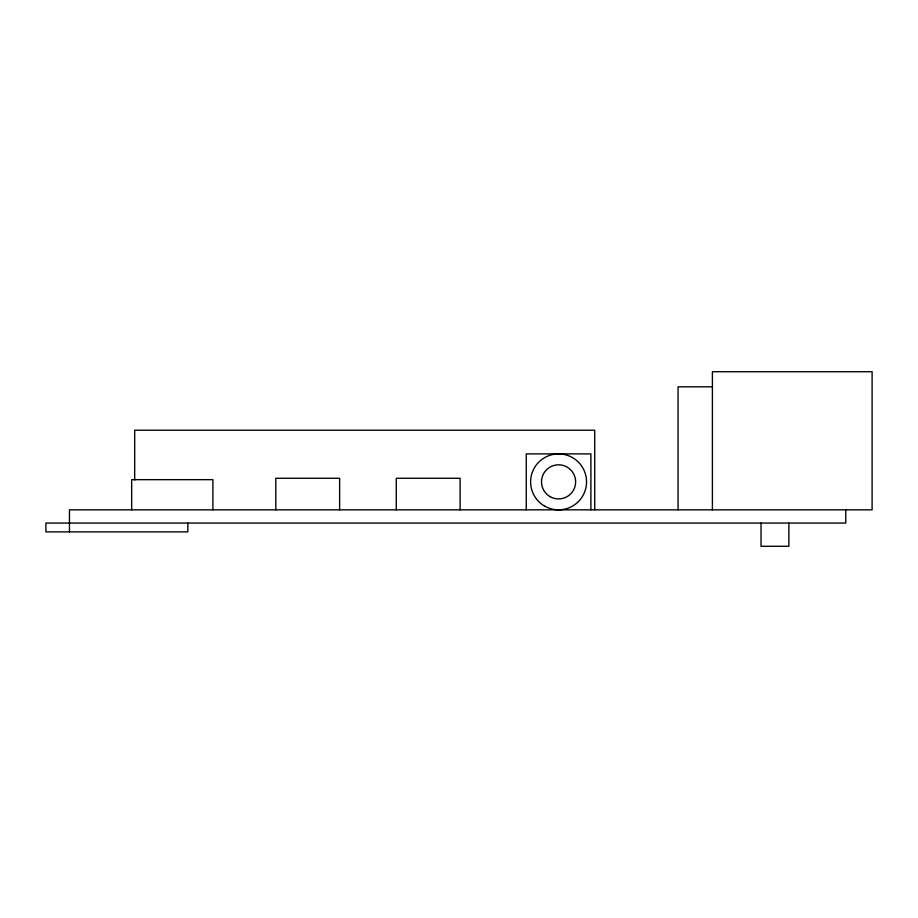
<?xml version="1.0" encoding="UTF-8"?>
<svg xmlns="http://www.w3.org/2000/svg" width="918" height="918" viewBox="0 0 918 918"><rect width="100%" height="100%" fill="white"/><g stroke="black" fill="none" stroke-linecap="round" stroke-linejoin="round"><path stroke-width="1.38" d="M712.299 386.811L678.058 386.811L678.058 509.834M845.753 509.834L845.753 523.065L45.9 523.065L45.9 531.878L187.834 531.878L187.834 523.065M788.883 523.065L788.883 546.279L761.033 546.279L761.033 523.065M712.402 509.834L712.402 371.721L872.1 371.721L872.1 509.834L69.458 509.834L69.458 531.878M594.726 509.834L594.726 430.221L134.682 430.221L134.682 479.976M590.894 509.834L590.894 453.894L526.255 453.894L526.255 509.834M460.102 509.834L460.102 478.267L396.278 478.267L396.278 509.834M339.637 509.834L339.637 478.267L275.802 478.267L275.802 509.834M212.907 509.834L212.907 479.655L131.664 479.655L131.664 509.834M550.043 496.638A17.063 17.063 0 0 0 575.632 481.858A17.063 17.063 0 0 0 550.043 467.09A17.063 17.063 0 0 0 550.043 496.638M544.592 506.082A27.965 27.965 0 0 0 586.545 481.858A27.965 27.965 0 0 0 544.592 457.646A27.965 27.965 0 0 0 544.592 506.082"/></g></svg>
